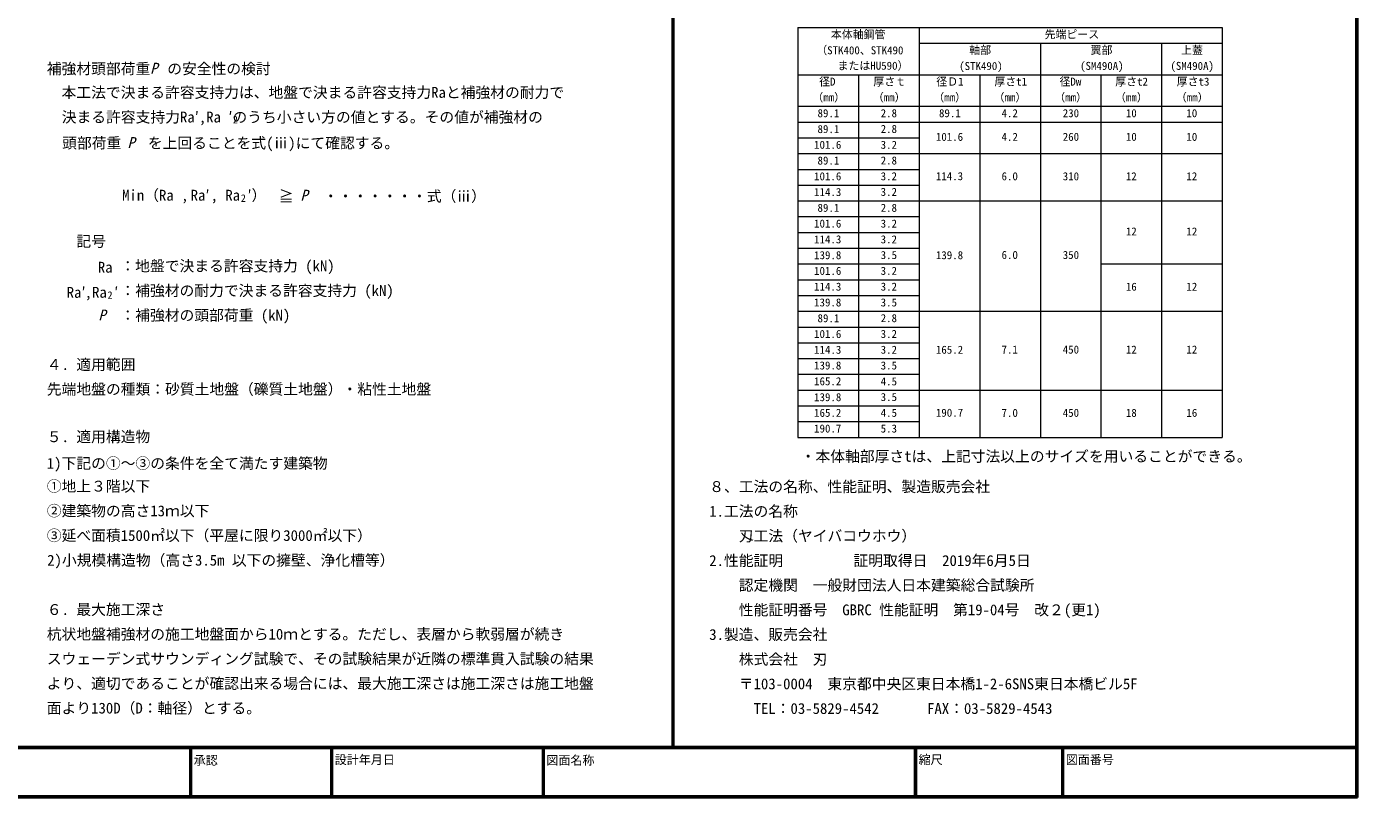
# Model space of a CAD drawing. Units: millimetres, scale not verified. Extents: x -39573 to 39398, y -27228 to 27333.
# Drawn here: x -11817 to 39398, y -27228 to 2425 of the extents above; entities that cross this region are included whole.
import ezdxf
from ezdxf.enums import TextEntityAlignment as Align

# ---------------------------------------------------------------- set-up
doc = ezdxf.new("R2010")
doc.units = ezdxf.units.MM
doc.header["$LTSCALE"] = 100
doc.layers.add('0-0', color=7, linetype='Continuous', lineweight=9)
doc.styles.add('MS Gothic', font='')
doc.styles.add('ＭＳ ゴシック', font='')
doc.styles.get('MS Gothic').set_extended_font_data('MS Gothic')
doc.styles.get('ＭＳ ゴシック').set_extended_font_data('MS Gothic')

msp = doc.modelspace()

# ---------------------------------------------------------------- linework, layer by layer
at = {"layer": '0-0', "lineweight": 35}
for p, q in [((39350.3, 27285.4), (39350.3, -27180.6)), ((39397.7, -27228), (39397.7, 27332.9)), ((39350.3, -25284.1), (-39525.6, -25284.1)), ((-39525.6, -25331.5), (39350.3, -25331.5)), ((22367.3, -25331.5), (22367.3, -27228)), ((28033.2, -25331.5), (28033.2, -27228)), ((39397.7, -25331.5), (39397.7, -25284.1)), ((-39573, -27228), (39397.7, -27228)), ((39350.3, -27180.6), (-39525.6, -27180.6)), ((39350.3, -27228), (39397.7, -27228)), ((39397.7, -27228), (39397.7, -27180.6))]:
    msp.add_line(p, q, dxfattribs=at)
at = {"layer": '0-0'}
for p, q in [((17864, 2395.4), (17864, -13378.9)), ((17864, 2395.4), (34197.3, 2395.4)), ((22530.7, 2395.4), (22530.7, -13378.9)), ((34197.3, 2395.4), (34197.3, -13378.9)), ((22530.7, 1787.8), (34197.3, 1787.8)), ((27197.3, 1787.8), (27197.3, -13378.9)), ((17864, 574.5), (34197.3, 574.5)), ((20197.3, 574.5), (20197.3, -13378.9)), ((24864, 574.5), (24864, -13378.9)), ((29530.7, 574.5), (29530.7, -13378.9)), ((17864, -638.9), (34197.3, -638.9)), ((17864, -1245.5), (34197.3, -1245.5)), ((17864, -1852.2), (22530.7, -1852.2)), ((17864, -2458.9), (34197.3, -2458.9)), ((17864, -3065.5), (22530.7, -3065.5)), ((17864, -3672.2), (22530.7, -3672.2)), ((17864, -4278.9), (34197.3, -4278.9)), ((17864, -4885.5), (22530.7, -4885.5)), ((17864, -5492.2), (22530.7, -5492.2)), ((17864, -6098.9), (22530.7, -6098.9)), ((17864, -6705.5), (22530.7, -6705.5)), ((29530.7, -6705.5), (34197.3, -6705.5)), ((17864, -7312.2), (22530.7, -7312.2)), ((17864, -7918.9), (22530.7, -7918.9)), ((17864, -8525.5), (34197.3, -8525.5)), ((17864, -9132.2), (22530.7, -9132.2)), ((17864, -9738.9), (22530.7, -9738.9)), ((17864, -10345.5), (22530.7, -10345.5)), ((17864, -10952.2), (22530.7, -10952.2)), ((17864, -11558.9), (34197.3, -11558.9)), ((17864, -12165.5), (22530.7, -12165.5)), ((17864, -12772.2), (22530.7, -12772.2)), ((17864, -13378.9), (34197.3, -13378.9))]:
    msp.add_line(p, q, dxfattribs=at)
at = {"layer": '0-0', "lineweight": 35}
for points in [[(13035.9, -25331.5), (13083.3, -25331.5), (13083.3, 24440.6), (13035.9, 24440.6)], [(-5528.5, -27228), (-5481.1, -27228), (-5481.1, -25331.5), (-5528.5, -25331.5)], [(-99.7, -27228), (-52.2, -27228), (-52.2, -25331.5), (-99.7, -25331.5)], [(8045.6, -27228), (8093, -27228), (8093, -25331.5), (8045.6, -25331.5)]]:
    msp.add_lwpolyline(points, close=True, dxfattribs=at)
at = {"layer": '0-0'}
msp.add_lwpolyline([(31864, 1787.8), (31864, 588.5), (31864, -13378.9)], dxfattribs=at)
at = {"layer": '0-0', "lineweight": 35}
for points in [[(22367.3, -27228), (22414.8, -27228), (22414.8, -25331.5)], [(28033.2, -27228), (28080.6, -27228), (28080.6, -25331.5)]]:
    msp.add_lwpolyline(points, dxfattribs=at)

# ---------------------------------------------------------------- texts
at = {"layer": '0-0'}
for s, height, style, p in [('本体軸鋼管', 307.9, 'ＭＳ ゴシック', (19136.9, 1875.9)), ('先端ピース', 307.9, 'ＭＳ ゴシック', (27359.5, 1880.3)), ('（STK400、STK490', 307.9, 'ＭＳ ゴシック', (18572.9, 1268)), ('軸部', 307.9, 'ＭＳ ゴシック', (24461.6, 1274.2)), ('翼部', 307.9, 'ＭＳ ゴシック', (29130.8, 1274.2)), ('上蓋', 307.9, 'ＭＳ ゴシック', (32611.8, 1274.2)), ('補強材頭部荷重', 417.1, 'MS Gothic', (-11040.3, 473)), ('の安全性の検討', 417.1, 'MS Gothic', (-6405.6, 473)), ('またはHU590）', 307.9, 'ＭＳ ゴシック', (19393.2, 674.8)), ('(STK490)', 307.9, 'ＭＳ ゴシック', (24072.5, 662.4)), ('(SM490A)', 307.9, 'ＭＳ ゴシック', (28726, 668)), ('(SM490A)', 307.9, 'ＭＳ ゴシック', (32202.5, 668)), ('\u3000本工法で決まる許容支持力は、地盤で決まる許容支持力Raと補強材の耐力で', 417.1, 'ＭＳ ゴシック', (-11040.3, -439.7)), ('径D', 307.9, 'ＭＳ ゴシック', (18683, 62.9)), ('厚さｔ', 307.9, 'ＭＳ ゴシック', (20770.3, 62.9)), ('径Ｄ1', 307.9, 'ＭＳ ゴシック', (23191.9, 62.9)), ('厚さt1', 307.9, 'ＭＳ ゴシック', (25428, 62.9)), ('径Dw', 307.9, 'ＭＳ ゴシック', (27932.7, 62.9)), ('厚さt2', 307.9, 'ＭＳ ゴシック', (30079.4, 62.9)), ('厚さt3', 307.9, 'ＭＳ ゴシック', (32444.8, 62.9)), ('（㎜）', 307.9, 'ＭＳ ゴシック', (18420.8, -544.8)), ('（㎜）', 307.9, 'ＭＳ ゴシック', (20748.7, -544.8)), ('（㎜）', 307.9, 'ＭＳ ゴシック', (23076.5, -544.8)), ('（㎜）', 307.9, 'ＭＳ ゴシック', (25397.9, -544.8)), ('（㎜）', 307.9, 'ＭＳ ゴシック', (27732.8, -544.8)), ('（㎜）', 307.9, 'ＭＳ ゴシック', (30069.1, -544.8)), ('（㎜）', 307.9, 'ＭＳ ゴシック', (32410.9, -544.8)), ('決まる許容支持力Ra′,Ra ′のうち小さい方の値とする。その値が補強材の', 417.1, 'ＭＳ ゴシック', (-10465.7, -1388)), ('2', 287.4, 'ＭＳ ゴシック', (-3883, -1385.5)), ('89.1', 307.9, 'ＭＳ ゴシック', (18621.7, -1151.8)), ('2.8', 307.9, 'ＭＳ ゴシック', (21051.7, -1151.8)), ('89.1', 307.9, 'ＭＳ ゴシック', (23295.9, -1151.8)), ('4.2', 307.9, 'ＭＳ ゴシック', (25703.6, -1151.8)), ('230', 307.9, 'ＭＳ ゴシック', (28058.6, -1151.8)), ('10', 307.9, 'ＭＳ ゴシック', (30487.3, -1151.8)), ('10', 307.9, 'ＭＳ ゴシック', (32815.8, -1151.8)), ('89.1', 307.9, 'ＭＳ ゴシック', (18621.7, -1762.2)), ('2.8', 307.9, 'ＭＳ ゴシック', (21051.7, -1756.8)), ('頭部荷重', 417.1, 'ＭＳ ゴシック', (-10450.1, -2385.6)), (' を上回ることを式(ⅲ)にて確認する。', 417.1, 'ＭＳ ゴシック', (-7435, -2385.6)), ('101.6', 307.9, 'ＭＳ ゴシック', (18489.5, -2365.8)), ('3.2', 307.9, 'ＭＳ ゴシック', (21051.7, -2366.9)), ('101.6', 307.9, 'ＭＳ ゴシック', (23176.6, -2061.3)), ('4.2', 307.9, 'ＭＳ ゴシック', (25703.6, -2061.3)), ('260', 307.9, 'ＭＳ ゴシック', (28058.6, -2061.3)), ('10', 307.9, 'ＭＳ ゴシック', (30487.3, -2061.3)), ('10', 307.9, 'ＭＳ ゴシック', (32815.8, -2061.3)), ('89.1', 307.9, 'ＭＳ ゴシック', (18621.7, -2974)), ('2.8', 307.9, 'ＭＳ ゴシック', (21051.7, -2971.8)), ('101.6', 307.9, 'ＭＳ ゴシック', (18489.5, -3579.1)), ('3.2', 307.9, 'ＭＳ ゴシック', (21051.7, -3577.4)), ('114.3', 307.9, 'ＭＳ ゴシック', (23176.6, -3574.8)), ('6.0', 307.9, 'ＭＳ ゴシック', (25703.6, -3578.7)), ('310', 307.9, 'ＭＳ ゴシック', (28058.6, -3578.7)), ('12', 307.9, 'ＭＳ ゴシック', (30487.3, -3578.7)), ('12', 307.9, 'ＭＳ ゴシック', (32815.8, -3578.7)), ('Min（Ra ,   , Ra ′）', 417.1, 'ＭＳ ゴシック', (-8143.1, -4395.7)), ('Ra′', 417.1, 'ＭＳ ゴシック', (-5503.7, -4395.7)), ('2', 287.4, 'ＭＳ ゴシック', (-3573.5, -4403.1)), ('≧', 417.1, 'ＭＳ ゴシック', (-2107.9, -4431.3)), ('\u3000・・・・・・・式（ⅲ）', 417.1, 'ＭＳ ゴシック', (-966.6, -4431.3)), ('114.3', 307.9, 'ＭＳ ゴシック', (18489.5, -4185.2)), ('3.2', 307.9, 'ＭＳ ゴシック', (21051.7, -4178.5)), ('89.1', 307.9, 'ＭＳ ゴシック', (18621.7, -4791.1)), ('2.8', 307.9, 'ＭＳ ゴシック', (21051.7, -4791.2)), ('101.6', 307.9, 'ＭＳ ゴシック', (18489.5, -5397.7)), ('3.2', 307.9, 'ＭＳ ゴシック', (21051.7, -5399.1)), ('\u3000\u3000記号', 417.1, 'MS Gothic', (-11040.3, -6166.8)), ('114.3', 307.9, 'ＭＳ ゴシック', (18489.5, -6004.8)), ('3.2', 307.9, 'ＭＳ ゴシック', (21051.7, -6005.8)), ('12', 307.9, 'ＭＳ ゴシック', (30487.3, -5702.2)), ('12', 307.9, 'ＭＳ ゴシック', (32815.8, -5702.2)), ('Ra', 417.1, 'ＭＳ ゴシック', (-9076.7, -7165.8)), ('：地盤で決まる許容支持力 (kN)', 417.1, 'MS Gothic', (-8207.3, -7115.1)), ('139.8', 307.9, 'ＭＳ ゴシック', (18489.5, -6614.5)), ('3.5', 307.9, 'ＭＳ ゴシック', (21051.7, -6609.1)), ('139.8', 307.9, 'ＭＳ ゴシック', (23176.6, -6613.9)), ('6.0', 307.9, 'ＭＳ ゴシック', (25703.6, -6605.3)), ('350', 307.9, 'ＭＳ ゴシック', (28058.6, -6605.3)), ('101.6', 307.9, 'ＭＳ ゴシック', (18489.5, -7217.6)), ('3.2', 307.9, 'ＭＳ ゴシック', (21051.7, -7216.5)), ('Ra′', 417.1, 'ＭＳ ゴシック', (-10275.3, -8133.7)), (',Ra ′', 417.1, 'ＭＳ ゴシック', (-9581.9, -8129.3)), ('：補強材の耐力で決まる許容支持力 (kN)', 417.1, 'MS Gothic', (-8207.3, -8063.4)), ('114.3', 307.9, 'ＭＳ ゴシック', (18489.5, -7824.8)), ('3.2', 307.9, 'ＭＳ ゴシック', (21051.7, -7824.2)), ('16', 307.9, 'ＭＳ ゴシック', (30487.3, -7826.1)), ('12', 307.9, 'ＭＳ ゴシック', (32815.8, -7826.1)), ('2', 287.4, 'ＭＳ ゴシック', (-8704.5, -8133.6)), ('139.8', 307.9, 'ＭＳ ゴシック', (18489.5, -8431.4)), ('3.5', 307.9, 'ＭＳ ゴシック', (21051.7, -8432.6)), ('：補強材の頭部荷重 (kN)', 417.1, 'MS Gothic', (-8207.3, -9011.6)), ('89.1', 307.9, 'ＭＳ ゴシック', (18621.7, -9039.5)), ('2.8', 307.9, 'ＭＳ ゴシック', (21051.7, -9036.8)), ('101.6', 307.9, 'ＭＳ ゴシック', (18489.5, -9646.3)), ('3.2', 307.9, 'ＭＳ ゴシック', (21051.7, -9643.2)), ('114.3', 307.9, 'ＭＳ ゴシック', (18489.5, -10253)), ('3.2', 307.9, 'ＭＳ ゴシック', (21051.7, -10251.4)), ('165.2', 307.9, 'ＭＳ ゴシック', (23176.6, -10251.8)), ('7.1', 307.9, 'ＭＳ ゴシック', (25703.6, -10246.2)), ('450', 307.9, 'ＭＳ ゴシック', (28058.6, -10246.2)), ('12', 307.9, 'ＭＳ ゴシック', (30487.3, -10246.2)), ('12', 307.9, 'ＭＳ ゴシック', (32815.8, -10246.2)), ('４. 適用範囲', 417.1, 'MS Gothic', (-11040.3, -10908.2)), ('139.8', 307.9, 'ＭＳ ゴシック', (18489.5, -10857.3)), ('3.5', 307.9, 'ＭＳ ゴシック', (21051.7, -10858.2)), ('先端地盤の種類：砂質土地盤（礫質土地盤）・粘性土地盤', 417.1, 'MS Gothic', (-11040.3, -11856.4)), ('165.2', 307.9, 'ＭＳ ゴシック', (18489.5, -11465.5)), ('4.5', 307.9, 'ＭＳ ゴシック', (21051.7, -11469.7)), ('139.8', 307.9, 'ＭＳ ゴシック', (18489.5, -12077.1)), ('3.5', 307.9, 'ＭＳ ゴシック', (21051.7, -12072)), ('165.2', 307.9, 'ＭＳ ゴシック', (18489.5, -12678.4)), ('4.5', 307.9, 'ＭＳ ゴシック', (21051.7, -12679.5)), ('190.7', 307.9, 'ＭＳ ゴシック', (23176.6, -12676.1)), ('7.0', 307.9, 'ＭＳ ゴシック', (25703.6, -12679.9)), ('450', 307.9, 'ＭＳ ゴシック', (28058.6, -12679.9)), ('18', 307.9, 'ＭＳ ゴシック', (30487.3, -12679.9)), ('16', 307.9, 'ＭＳ ゴシック', (32815.8, -12679.9)), ('５. 適用構造物', 417.1, 'MS Gothic', (-11040.3, -13685.9)), ('190.7', 307.9, 'ＭＳ ゴシック', (18489.5, -13283.8)), ('5.3', 307.9, 'ＭＳ ゴシック', (21051.7, -13284.4)), ('1)下記の①～③の条件を全て満たす建築物', 417.1, 'ＭＳ ゴシック', (-11040.3, -14708.6)), ('・本体軸部厚さtは、上記寸法以上のサイズを用いることができる。', 417.1, 'ＭＳ ゴシック', (17974.8, -14440.3)), ('①地上３階以下', 417.1, 'ＭＳ ゴシック', (-11040.3, -15590.1)), ('８、工法の名称、性能証明、製造販売会社', 417.1, 'MS Gothic', (14453.4, -15605.7)), ('②建築物の高さ13ｍ以下', 417.1, 'ＭＳ ゴシック', (-11040.3, -16538.4)), ('1.工法の名称', 417.1, 'MS Gothic', (14453.4, -16553.9)), ('③延べ面積1500㎡以下（平屋に限り3000㎡以下）', 417.1, 'ＭＳ ゴシック', (-11040.3, -17486.6)), ('\u3000\u3000刄工法（ヤイバコウホウ）', 417.1, 'MS Gothic', (14453.4, -17502.2)), ('2)小規模構造物（高さ3.5m 以下の擁壁、浄化槽等）', 417.1, 'ＭＳ ゴシック', (-11025, -18437.8)), ('2.性能証明\u3000\u3000\u3000', 417.1, 'MS Gothic', (14453.4, -18450.5)), ('証明取得日\u30002019年6月5日', 417.1, 'ＭＳ ゴシック', (20003.7, -18450.5)), ('\u3000\u3000認定機関\u3000一般財団法人日本建築総合試験所', 417.1, 'ＭＳ ゴシック', (14453.4, -19398.3)), ('６. 最大施工深さ', 417.1, 'MS Gothic', (-11040.3, -20334)), ('\u3000\u3000性能証明番号\u3000GBRC 性能証明\u3000第19-04号\u3000改２(更1)', 417.1, 'ＭＳ ゴシック', (14453.4, -20346.6)), ('杭状地盤補強材の施工地盤面から10ｍとする。ただし、表層から軟弱層が続き', 417.1, 'ＭＳ ゴシック', (-11040.3, -21282.3)), ('3.製造、販売会社', 417.1, 'MS Gothic', (14453.4, -21294.9)), ('スウェーデン式サウンディング試験で、その試験結果が近隣の標準貫入試験の結果', 417.1, 'MS Gothic', (-11040.3, -22230.2)), ('\u3000\u3000株式会社\u3000刃', 417.1, 'MS Gothic', (14453.4, -22245.5)), ('より、適切であることが確認出来る場合には、最大施工深さは施工深さは施工地盤', 417.1, 'MS Gothic', (-11040.3, -23178.4)), ('\u3000\u3000〒103-0004\u3000東京都中央区東日本橋1-2-6SNS東日本橋ビル5F', 417.1, 'ＭＳ ゴシック', (14453.4, -23193.8)), ('面より130D（D：軸径）とする。', 417.1, 'MS Gothic', (-11040.3, -24126.7)), ('\u3000\u3000\u3000TEL：03-5829-4542\u3000\u3000', 417.1, 'ＭＳ ゴシック', (14453.4, -24142)), ('FAX：03-5829-4543', 417.1, 'ＭＳ ゴシック', (22836.7, -24142)), ('承認', 338.9, 'MS Gothic', (-5386.2, -26075.3)), ('設計年月日', 338.9, 'MS Gothic', (42.6, -26051.6)), ('図面名称', 338.9, 'MS Gothic', (8187.8, -26075.3)), ('縮尺', 338.9, 'MS Gothic', (22509.6, -26051.6)), ('図面番号', 338.9, 'MS Gothic', (28175.5, -26051.6))]:
    msp.add_text(s, height=height, dxfattribs=dict(at, style=style)).set_placement(p, align=Align.BOTTOM_LEFT)
at = {"layer": '0-0', "style": 'MS Gothic', "oblique": 15}
for s, p in [('P', (-7057.6, 492)), ('P', (-7932.9, -2366.7)), ('       P', (-3262, -4393.7)), ('       P', (-11040.3, -9004.5))]:
    msp.add_text(s, height=417.1, dxfattribs=at).set_placement(p, align=Align.BOTTOM_LEFT)

doc.saveas('drawing.dxf')
